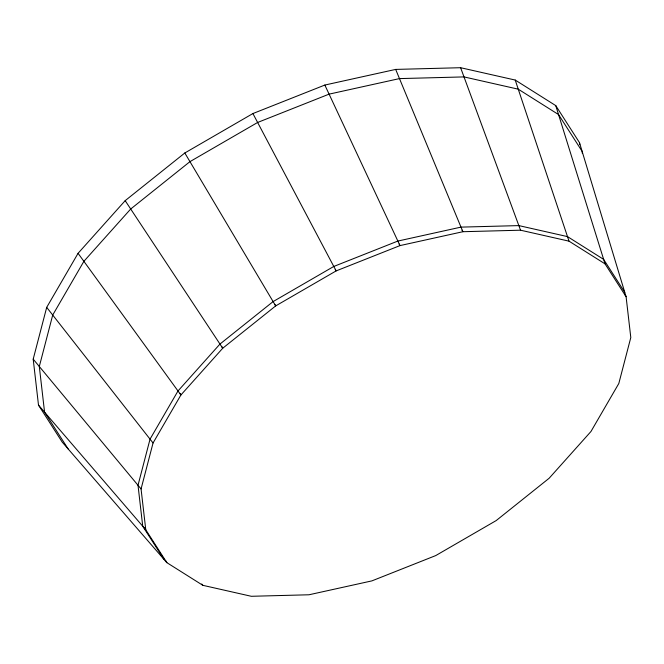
<?xml version="1.0" encoding="UTF-8"?>
<svg xmlns="http://www.w3.org/2000/svg" width="664" height="664" viewBox="0 0 664 664"><rect width="100%" height="100%" fill="white"/><g stroke="black" fill="none" stroke-linecap="round" stroke-linejoin="round"><path stroke-width="1" d="M33.2 359.149L46.696 307.374L78.07 253.316L125.181 200.653L184.816 152.986L252.909 113.552L324.837 85.05L395.678 69.413L460.608 67.711L515.214 80.053L555.76 105.609L579.489 142.635L626.094 296.725L630.8 337.536L618.815 383.501L590.96 431.5L549.136 478.254L496.191 520.576L435.725 555.585L371.873 580.892L308.976 594.778L251.324 596.289L202.844 585.324L166.838 562.64L62.233 442.133L38.495 405.115L33.2 359.149L141.067 488.961L145.773 529.772L166.838 562.64L165.967 561.063M141.067 488.961L153.052 442.988L180.907 394.989L222.731 348.235L275.676 305.913L336.142 270.904L399.994 245.597L462.891 231.711L520.543 230.201L569.023 241.165L605.029 263.857L626.094 296.725L625.222 295.148M38.495 405.115L145.773 529.772L144.462 527.407M201.707 583.996L202.844 585.324M46.696 307.374L153.052 442.988M78.07 253.316L180.907 394.989L180.035 393.412M125.181 200.653L222.731 348.235L221.859 346.658M624.774 292.359L603.634 259.375L567.504 236.608L518.85 225.602L460.99 227.121L397.869 241.057L333.784 266.455L273.103 301.589L219.967 344.06L177.993 390.98L150.039 439.153L138.012 485.284L142.735 526.245L163.883 559.229M68.151 448.955L44.571 412.17L39.309 366.495L52.713 315.051L83.888 261.334L130.7 209.011L189.954 161.642L257.624 122.467L329.087 94.139L399.479 78.601L464.003 76.908L518.26 89.175L558.548 114.565L582.129 151.35L582.361 153.384M184.816 152.986L275.676 305.913L274.805 304.336M462.019 230.134L462.891 231.711L395.678 69.413M399.122 244.02L399.994 245.597L324.837 85.05M335.27 269.327L336.142 270.904L252.909 113.552M460.608 67.711L520.543 230.201M515.214 80.053L569.023 241.165M555.76 105.609L605.029 263.857M579.489 142.635L579.73 144.677"/></g></svg>
